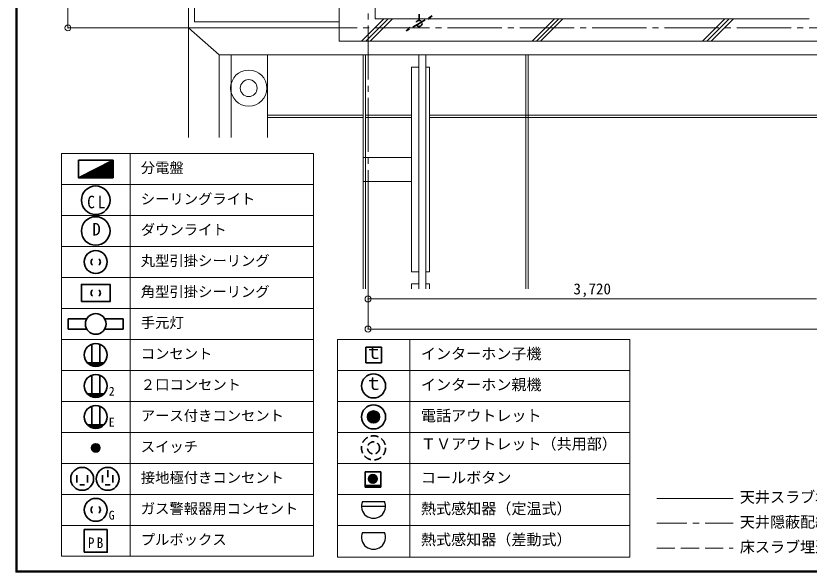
# Model space of a CAD drawing. Units: millimetres at full size, sheet at 1:50; details may follow other scales. Extents: x -9674 to 9699, y -6794 to 6791.
# Drawn here: x -9674 to -3093, y -6794 to -2176 of the extents above; entities that cross this region are included whole.
import ezdxf
from ezdxf.enums import TextEntityAlignment as Align

# ---------------------------------------------------------------- set-up
doc = ezdxf.new("R2010")
doc.units = ezdxf.units.MM
doc.header["$LTSCALE"] = 50
doc.header["$PDMODE"] = 32
doc.header["$PDSIZE"] = 50
for name, pattern in [('CHAIN1', [8, 5, -1, 1, -1]), ('CHAIN2', [12, 9, -1, 1, -1]), ('DASHED1', [1.8, 1.2, -0.6]), ('DASHED3', [4, 3, -1])]:
    doc.linetypes.add(name, pattern=pattern)
for name, color, linetype, lineweight in [('0-0_図面枠', 7, 'Continuous', 9), ('1-0_芯', 134, 'CHAIN2', 9), ('1-1_躯体', 134, 'Continuous', 9), ('1-6_ﾊﾞﾙｺﾆｰ・階段', 134, 'Continuous', 9), ('1-8_ハッチ', 134, 'Continuous', 9), ('1-B_寸法', 134, 'Continuous', 9), ('2-0_芯', 2, 'Continuous', 35), ('2-E', 2, 'Continuous', 35), ('3-2', 3, 'DASHED1', 35), ('3-3', 1, 'Continuous', 25)]:
    doc.layers.add(name, color=color, linetype=linetype, lineweight=lineweight)
doc.styles.add('ＭＳ ゴシック', font='')
doc.styles.get('ＭＳ ゴシック').set_extended_font_data('MS Gothic')

msp = doc.modelspace()

# ---------------------------------------------------------------- linework, layer by layer
at = {"layer": '0-0_図面枠'}
for p, q in [((-9673.92, 6791.43), (-9673.92, -6793.93)), ((-9672.16, 6789.66), (-9672.16, -6792.16)), ((-9670.4, 6787.9), (-9670.4, -6790.4)), ((-9668.64, -6788.64), (-9668.64, 6786.14)), ((-9666.87, 6784.38), (-9666.87, -6786.88)), ((-9665.11, 6782.61), (-9665.11, -6785.11)), ((-9663.35, 6780.85), (-9663.35, -6783.35)), ((-9673.92, -6793.93), (9698.92, -6793.93)), ((-9672.16, -6792.16), (9697.16, -6792.16)), ((-9670.4, -6790.4), (9695.4, -6790.4)), ((9693.64, -6788.64), (-9668.64, -6788.64)), ((-9666.87, -6786.88), (9691.87, -6786.88)), ((-9665.11, -6785.11), (9690.11, -6785.11)), ((-9663.35, -6783.35), (9688.35, -6783.35))]:
    msp.add_line(p, q, dxfattribs=at)
at = {"layer": '1-0_芯'}
for p, q in [((-6752.5, 4944.23), (-6752.5, -3525.77)), ((-8492.5, -2275.77), (8517.5, -2275.77))]:
    msp.add_line(p, q, dxfattribs=at)
at = {"layer": '1-1_躯体'}
for p, q in [((-6992.5, -1380.77), (-6992.5, -2385.77)), ((-6692.5, -1425.77), (-6692.5, -2200.77)), ((-6692.5, -2200.77), (-3092.5, -2200.77)), ((-6992.5, -2385.77), (-2607.5, -2385.77))]:
    msp.add_line(p, q, dxfattribs=at)
at = {"layer": '1-6_ﾊﾞﾙｺﾆｰ・階段'}
for p, q in [((-8242.5, 4526.86), (-8242.5, -2275.77)), ((-8192.5, 4526.86), (-8192.5, -2225.77)), ((-8192.5, -2225.77), (-6992.5, -2225.77)), ((-8242.5, -2275.77), (-7987.5, -2500.77)), ((-8242.5, -2275.77), (-6992.5, -2275.77)), ((-8242.5, -2275.77), (-8242.5, -3186.15)), ((-7987.5, -2500.77), (-2617.5, -2500.77)), ((-7987.5, -2500.77), (-7987.5, -3186.15)), ((-7887.5, -2500.77), (-7887.5, -3186.15)), ((-7587.5, -2500.77), (-7587.5, -3186.15)), ((-6792.5, -2500.77), (-6792.5, -4440.87)), ((-6772.5, -2500.77), (-6772.5, -4440.87)), ((-6332.5, -2500.77), (-6332.5, -4440.87)), ((-6272.5, -2500.77), (-6272.5, -4440.87)), ((-5444.5, -2500.77), (-5444.5, -4440.87)), ((-5424.5, -2500.77), (-5424.5, -4440.87)), ((-6392.5, -2600.77), (-6332.5, -2600.77)), ((-6392.5, -2600.77), (-6392.5, -4300.77)), ((-6272.5, -2600.77), (-6242.5, -2600.77)), ((-6242.5, -2600.77), (-6242.5, -4300.77)), ((-7587.5, -3000.77), (-6792.5, -3000.77)), ((-7587.5, -3020.77), (-6792.5, -3020.77)), ((-6772.5, -3000.77), (-6392.5, -3000.77)), ((-6772.5, -3020.77), (-6392.5, -3020.77)), ((-6242.5, -3000.77), (4889.5, -3000.77)), ((-6242.5, -3020.77), (4889.5, -3020.77)), ((-6392.5, -3350.77), (-6792.5, -3350.77)), ((-6392.5, -3550.77), (-6792.5, -3550.77)), ((-6392.5, -4300.77), (-6332.5, -4300.77)), ((-6272.5, -4300.77), (-6242.5, -4300.77)), ((-6392.5, -4400.77), (-6332.5, -4400.77)), ((-6392.5, -4400.77), (-6392.5, -4440.87)), ((-6272.5, -4400.77), (-6242.5, -4400.77)), ((-6242.5, -4400.77), (-6242.5, -4440.87))]:
    msp.add_line(p, q, dxfattribs=at)
for radius in [150, 70]:
    msp.add_circle((-7742.5, -2775.77), radius, dxfattribs=at)
at = {"layer": '1-8_ハッチ'}
for p, q in [((-6805.65, -2385.77), (-6620.65, -2200.77)), ((-6770.29, -2385.77), (-6585.29, -2200.77)), ((-6734.94, -2385.77), (-6549.94, -2200.77)), ((-5391.43, -2385.77), (-5206.43, -2200.77)), ((-5356.08, -2385.77), (-5171.08, -2200.77)), ((-5320.72, -2385.77), (-5135.72, -2200.77)), ((-3977.22, -2385.77), (-3792.22, -2200.77)), ((-3941.87, -2385.77), (-3756.87, -2200.77)), ((-3906.51, -2385.77), (-3721.51, -2200.77))]:
    msp.add_line(p, q, dxfattribs=at)
at = {"layer": '1-B_寸法'}
for p, q in [((-9242.5, 1134.23), (-9242.5, -2275.77)), ((-9242.5, -2275.77), (-8492.5, -2275.77)), ((-6752.5, -4775.77), (-6752.5, -3525.77)), ((-6752.5, -4525.77), (-3032.5, -4525.77)), ((-6752.5, -4775.77), (6747.5, -4775.77))]:
    msp.add_line(p, q, dxfattribs=at)
for p in [(-9242.5, -2275.77), (-6752.5, -4525.77), (-6752.5, -4775.77)]:
    msp.add_point(p, dxfattribs=at)
at = {"layer": '2-0_芯', "color": 5, "lineweight": 18}
msp.add_line((-4356.82, -6181.72), (-3724.84, -6181.72), dxfattribs=at)
at = {"layer": '2-0_芯', "color": 5, "linetype": 'CHAIN1', "lineweight": 18}
msp.add_line((-4356.82, -6388.63), (-3724.84, -6388.63), dxfattribs=at)
at = {"layer": '2-0_芯', "color": 5, "linetype": 'DASHED3', "lineweight": 18}
msp.add_line((-4356.82, -6595.53), (-3724.84, -6595.53), dxfattribs=at)
at = {"layer": '2-E', "color": 7, "lineweight": 9}
for p, q in [((-9296.22, -3318.86), (-7206.22, -3318.86)), ((-9296.22, -3318.86), (-9296.22, -6662.63)), ((-8726.22, -3318.86), (-8726.22, -6662.63)), ((-7206.22, -3318.86), (-7206.22, -6662.63)), ((-9296.22, -3576.08), (-7206.22, -3576.08)), ((-9296.22, -3833.29), (-7206.22, -3833.29)), ((-9296.22, -4090.5), (-7206.22, -4090.5)), ((-9296.22, -4347.71), (-7206.22, -4347.71)), ((-9296.22, -4604.93), (-7206.22, -4604.93)), ((-9296.22, -4862.14), (-7206.22, -4862.14)), ((-7006.83, -4862.14), (-4579.74, -4862.14)), ((-6406.83, -4862.14), (-6406.83, -6669.39)), ((-4579.74, -4862.14), (-4579.74, -6669.39)), ((-9296.22, -5119.35), (-7206.22, -5119.35)), ((-7006.83, -5119.35), (-4579.74, -5119.35)), ((-9296.22, -5376.56), (-7206.22, -5376.56)), ((-7006.83, -5376.56), (-4579.74, -5376.56)), ((-9296.22, -5633.78), (-7206.22, -5633.78)), ((-7006.83, -5633.78), (-4579.74, -5633.78)), ((-9296.22, -5890.99), (-7206.22, -5890.99)), ((-7006.83, -5890.99), (-4579.74, -5890.99)), ((-9296.22, -6148.2), (-7206.22, -6148.2)), ((-7006.83, -6148.2), (-4579.74, -6148.2)), ((-9296.22, -6405.41), (-7206.22, -6405.41)), ((-7006.83, -6405.41), (-4579.74, -6405.41)), ((-9296.22, -6662.63), (-7206.22, -6662.63))]:
    msp.add_line(p, q, dxfattribs=at)
at = {"layer": '2-E'}
for p, q in [((-8867.19, -3375.46), (-9155.25, -3375.46)), ((-8959.38, -3421.55), (-8867.19, -3421.55)), ((-8950.74, -3417.23), (-8867.19, -3417.23)), ((-8942.1, -3412.91), (-8867.19, -3412.91)), ((-8933.46, -3408.59), (-8867.19, -3408.59)), ((-8924.82, -3404.27), (-8867.19, -3404.27)), ((-8916.18, -3399.95), (-8867.19, -3399.95)), ((-8907.54, -3395.63), (-8867.19, -3395.63)), ((-8898.9, -3391.31), (-8867.19, -3391.31)), ((-8890.26, -3386.99), (-8867.19, -3386.99)), ((-8881.62, -3382.67), (-8867.19, -3382.67)), ((-8872.98, -3378.35), (-8867.19, -3378.35)), ((-9088.98, -3486.35), (-8867.19, -3486.35)), ((-9080.34, -3482.03), (-8867.19, -3482.03)), ((-9071.7, -3477.71), (-8867.19, -3477.71)), ((-9063.06, -3473.39), (-8867.19, -3473.39)), ((-9054.42, -3469.07), (-8867.19, -3469.07)), ((-9045.78, -3464.75), (-8867.19, -3464.75)), ((-9037.14, -3460.43), (-8867.19, -3460.43)), ((-9028.5, -3456.11), (-8867.19, -3456.11)), ((-9019.86, -3451.79), (-8867.19, -3451.79)), ((-9011.22, -3447.47), (-8867.19, -3447.47)), ((-9002.58, -3443.15), (-8867.19, -3443.15)), ((-8993.94, -3438.83), (-8867.19, -3438.83)), ((-8985.3, -3434.51), (-8867.19, -3434.51)), ((-8976.66, -3430.19), (-8867.19, -3430.19)), ((-8968.02, -3425.87), (-8867.19, -3425.87)), ((-9149.46, -3516.59), (-8867.19, -3516.59)), ((-9140.82, -3512.27), (-8867.19, -3512.27)), ((-9132.18, -3507.95), (-8867.19, -3507.95)), ((-9123.54, -3503.63), (-8867.19, -3503.63)), ((-9114.9, -3499.31), (-8867.19, -3499.31)), ((-9111.22, -3519.48), (-8911.22, -3519.48)), ((-9106.26, -3494.99), (-8867.19, -3494.99)), ((-9097.62, -3490.67), (-8867.19, -3490.67)), ((-9239.26, -4690.77), (-9239.26, -4776.29)), ((-9085.27, -4690.77), (-9239.26, -4690.77)), ((-8783.17, -4690.77), (-8937.16, -4690.77)), ((-8783.17, -4776.29), (-8783.17, -4690.77)), ((-9239.26, -4776.29), (-9085.27, -4776.29)), ((-8937.16, -4776.29), (-8783.17, -4776.29)), ((-9044.47, -5079.76), (-9044.47, -4901.73)), ((-8977.97, -5079.76), (-8977.97, -4901.73)), ((-8943.37, -5057.26), (-9079.06, -5057.26)), ((-8946.29, -5060.11), (-9076.14, -5060.11)), ((-8952.97, -5065.81), (-9069.46, -5065.81)), ((-8961.17, -5071.51), (-9061.26, -5071.51)), ((-8971.83, -5077.21), (-9050.61, -5077.21)), ((-8988.11, -5082.91), (-9034.32, -5082.91)), ((-9044.47, -5336.97), (-9044.47, -5158.95)), ((-8977.97, -5336.97), (-8977.97, -5158.95)), ((-8943.37, -5314.47), (-9079.06, -5314.47)), ((-8946.29, -5317.32), (-9076.14, -5317.32)), ((-8952.97, -5323.02), (-9069.46, -5323.02)), ((-8961.17, -5328.72), (-9061.26, -5328.72)), ((-8971.83, -5334.42), (-9050.61, -5334.42)), ((-8988.11, -5340.12), (-9034.32, -5340.12)), ((-9044.47, -5594.18), (-9044.47, -5416.16)), ((-8977.97, -5594.18), (-8977.97, -5416.16)), ((-8943.37, -5571.68), (-9079.06, -5571.68)), ((-8946.29, -5574.54), (-9076.14, -5574.54)), ((-8952.97, -5580.24), (-9069.46, -5580.24)), ((-8961.17, -5585.94), (-9061.26, -5585.94)), ((-8971.83, -5591.64), (-9050.61, -5591.64)), ((-8988.11, -5597.34), (-9034.32, -5597.34)), ((-8977.01, -5762.38), (-9045.42, -5762.38)), ((-8978.25, -5753.26), (-9044.18, -5753.26)), ((-8978.25, -5771.5), (-9044.18, -5771.5)), ((-8982.28, -5744.14), (-9040.15, -5744.14)), ((-8982.28, -5780.63), (-9040.15, -5780.63)), ((-8990.69, -5735.02), (-9031.74, -5735.02)), ((-8990.69, -5789.75), (-9031.74, -5789.75)), ((-8912, -5946.52), (-8912, -6006.52)), ((-9167.08, -5989.59), (-9167.08, -6049.59)), ((-9080.93, -5989.59), (-9080.93, -6049.59)), ((-8955.08, -5989.59), (-8955.08, -6049.59)), ((-8868.93, -5989.59), (-8868.93, -6049.59)), ((-9104, -6068.93), (-9144, -6068.93)), ((-8892, -6068.93), (-8932, -6068.93)), ((-8916.22, -6439.02), (-9106.22, -6439.02)), ((-9106.22, -6439.02), (-9106.22, -6629.02))]:
    msp.add_line(p, q, dxfattribs=at)
at = {"layer": '2-E', "color": 3}
for p, q in [((-6641.83, -4925.93), (-6771.83, -4925.93)), ((-6771.83, -4925.93), (-6771.83, -5055.93)), ((-6641.83, -5055.93), (-6641.83, -4925.93)), ((-6771.83, -5055.93), (-6641.83, -5055.93)), ((-6728.63, -5460.36), (-6685.04, -5460.36)), ((-6756.83, -5505.36), (-6656.83, -5505.36)), ((-6756.58, -5500.36), (-6657.08, -5500.36)), ((-6756.58, -5510.36), (-6657.08, -5510.36)), ((-6755.82, -5495.36), (-6657.84, -5495.36)), ((-6755.82, -5515.36), (-6657.84, -5515.36)), ((-6754.53, -5490.36), (-6659.14, -5490.36)), ((-6754.53, -5520.36), (-6659.14, -5520.36)), ((-6752.66, -5485.36), (-6661.01, -5485.36)), ((-6752.66, -5525.36), (-6661.01, -5525.36)), ((-6750.13, -5480.36), (-6663.53, -5480.36)), ((-6746.83, -5475.36), (-6666.83, -5475.36)), ((-6742.54, -5470.36), (-6671.12, -5470.36)), ((-6736.83, -5465.36), (-6676.83, -5465.36)), ((-6750.13, -5530.36), (-6663.53, -5530.36)), ((-6746.83, -5535.36), (-6666.83, -5535.36)), ((-6742.54, -5540.36), (-6671.12, -5540.36)), ((-6736.83, -5545.36), (-6676.83, -5545.36)), ((-6728.63, -5550.36), (-6685.04, -5550.36)), ((-6645.36, -5959.86), (-6775.36, -5959.86)), ((-6775.36, -5959.86), (-6775.36, -6089.86)), ((-6645.36, -6089.86), (-6645.36, -5959.86)), ((-6676.2, -6019.47), (-6748.21, -6019.47)), ((-6677.5, -6009.87), (-6746.91, -6009.87)), ((-6677.5, -6029.08), (-6746.91, -6029.08)), ((-6681.75, -6000.27), (-6742.67, -6000.27)), ((-6681.75, -6038.68), (-6742.67, -6038.68)), ((-6690.6, -5990.67), (-6733.81, -5990.67)), ((-6690.6, -6048.28), (-6733.81, -6048.28)), ((-6775.36, -6074.86), (-6645.36, -6074.86)), ((-6775.36, -6079.86), (-6645.36, -6079.86)), ((-6775.36, -6084.86), (-6645.36, -6084.86)), ((-6775.36, -6089.86), (-6645.36, -6089.86))]:
    msp.add_line(p, q, dxfattribs=at)
at = {"layer": '2-E'}
for points in [[(-9155.25, -3519.48), (-8867.19, -3519.48), (-8867.19, -3375.46)], [(-9155.25, -3375.46), (-9155.25, -3519.48), (-8867.19, -3375.46)], [(-9106.22, -6629.02), (-8916.22, -6629.02), (-8916.22, -6439.02)]]:
    msp.add_lwpolyline(points, dxfattribs=at)
msp.add_lwpolyline([(-9129.97, -4547.57), (-8892.47, -4547.57), (-8892.47, -4405.07), (-9129.97, -4405.07)], close=True, dxfattribs=at)
at = {"layer": '2-E', "color": 7, "lineweight": 9}
msp.add_lwpolyline([(-7006.83, -4862.14), (-7006.83, -6669.39), (-4579.74, -6669.39)], dxfattribs=at)
at = {"layer": '2-E'}
for centre, radius in [((-9011.22, -3706.46), 118.77), ((-9011.22, -3961.89), 118.77), ((-9011.22, -4219.11), 95), ((-9011.22, -4733.53), 85.52), ((-9011.22, -4990.74), 95.02), ((-9011.22, -5247.96), 95.02), ((-9011.22, -5505.17), 95.02), ((-9011.22, -5762.38), 34.21), ((-9124, -6019.59), 95), ((-8912, -6019.59), 95), ((-9011.22, -6276.81), 95)]:
    msp.add_circle(centre, radius, dxfattribs=at)
at = {"layer": '2-E', "color": 3}
for centre, radius in [((-6706.83, -5248.14), 100), ((-6706.83, -5505.36), 100), ((-6706.83, -5505.36), 50), ((-6712.21, -6019.47), 36.01)]:
    msp.add_circle(centre, radius, dxfattribs=at)
at = {"layer": '2-E', "color": 3, "linetype": 'DASHED1'}
for radius in [100.02, 50.02]:
    msp.add_circle((-6706.83, -5762.57), radius, dxfattribs=at)
at = {"layer": '2-E'}
for centre, start, end in [((-9011.14, -4219.11), 134.60825, 225.39172), ((-9011.29, -4219.11), 314.60825, 45.39172), ((-9011.14, -4476.32), 134.60825, 225.39172), ((-9011.29, -4476.32), 314.60825, 45.39172), ((-9011.14, -6276.81), 134.60825, 225.39172), ((-9011.29, -6276.81), 314.60825, 45.39172)]:
    msp.add_arc(centre, 38.07, start, end, dxfattribs=at)
at = {"layer": '3-2'}
for p, q in [((-6329.33, -2162.12), (-6329.33, -2214.07)), ((-6329.33, -2239.07), (-6221.08, -2176.57)), ((-6221.08, -2176.57), (-6251.98, -2207.47)), ((-6329.33, -2239.07), (-6437.58, -2301.57)), ((-6437.58, -2301.57), (-6406.68, -2270.67))]:
    msp.add_line(p, q, dxfattribs=at)
msp.add_circle((-6329.33, -2239.07), 25, dxfattribs=at)
at = {"layer": '3-3'}
for p, q in [((-6806.85, -6246.8), (-6606.81, -6246.8)), ((-6798.52, -6206.79), (-6615.15, -6206.79)), ((-6798.52, -6464.01), (-6615.15, -6464.01))]:
    msp.add_line(p, q, dxfattribs=at)
for centre in [(-6706.83, -6246.79), (-6706.83, -6504)]:
    msp.add_arc(centre, 100.03, 156.4305, 23.56947, dxfattribs=at)

# ---------------------------------------------------------------- texts
at = {"layer": '1-B_寸法', "style": 'ＭＳ ゴシック'}
msp.add_text('3,720', height=91.64, dxfattribs=at).set_placement((-5048.75, -4515.77), align=Align.BOTTOM_LEFT)
at = {"layer": '2-E', "color": 7, "style": 'ＭＳ ゴシック'}
for s, height, p in [('分電盤', 87.06, (-8637.54, -3506.84)), ('シーリングライト', 87.06, (-8637.54, -3765.83)), ('D', 104.5, (-9040.74, -4030.8)), ('ダウンライト', 87.06, (-8637.54, -4021.27)), ('丸型引掛シーリング', 87.06, (-8637.54, -4278.48)), ('角型引掛シーリング', 87.06, (-8637.54, -4535.69)), ('手元灯', 87.06, (-8637.54, -4792.91)), ('コンセント', 87.06, (-8637.54, -5050.12)), ('ｔ', 110, (-6781.83, -5056.86)), ('インターホン子機', 91.64, (-6313.49, -5053.43)), ('２口コンセント', 87.06, (-8637.54, -5307.33)), ('ｔ', 110, (-6781.83, -5314.07)), ('インターホン親機', 91.64, (-6313.49, -5310.64)), ('2', 73.31, (-8903.82, -5351)), ('アース付きコンセント', 87.06, (-8637.54, -5564.54)), ('電話アウトレット', 91.64, (-6313.49, -5567.86)), ('E', 73.31, (-8903.82, -5608.22)), ('スイッチ', 87.06, (-8637.54, -5821.76)), ('ＴＶアウトレット（共用部）', 91.64, (-6313.49, -5802.57)), ('接地極付きコンセント', 87.06, (-8637.54, -6078.97)), ('コールボタン', 91.64, (-6313.49, -6082.28)), ('天井スラブ埋込配線', 91.64, (-3668.17, -6244.22)), ('ガス警報器用コンセント', 87.06, (-8637.54, -6336.18)), ('熱式感知器（定温式）', 91.64, (-6313.49, -6339.49)), ('G', 73.31, (-8903.82, -6379.85)), ('天井隠蔽配線', 91.64, (-3668.17, -6451.13)), ('プルボックス', 87.06, (-8637.54, -6593.39)), ('熱式感知器（差動式）', 91.64, (-6313.49, -6596.71)), ('床スラブ埋込または床隠蔽配線', 91.64, (-3668.17, -6658.03))]:
    msp.add_text(s, height=height, dxfattribs=at).set_placement(p, align=Align.BOTTOM_LEFT)
at = {"layer": '2-E', "color": 7, "attachment_point": 7, "style": 'ＭＳ ゴシック'}
for s, insert, char_height in [('\\T1.36;\\W0.9;CL', (-9082.3, -3775.36), 104.5), ('\\T1.36;\\W0.9;PB', (-9076.22, -6594.02), 87.98)]:
    msp.add_mtext(s, dxfattribs=dict(at, insert=insert, char_height=char_height))

doc.saveas('drawing.dxf')
